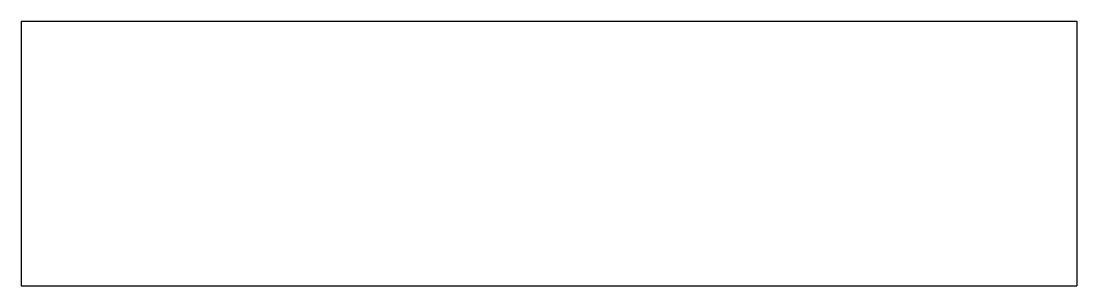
# Model space of a CAD drawing. Header units: millimetres. Extents: x 0 to 638, y 0 to 160.
import ezdxf

# ---------------------------------------------------------------- set-up
doc = ezdxf.new("R2010")
doc.units = ezdxf.units.MM
for name, color, linetype in [('SECTION_Z0p010', 7, 'CONTINUOUS'), ('SECTION_Z1p000', 7, 'CONTINUOUS'), ('SECTION_Z1p990', 7, 'CONTINUOUS')]:
    doc.layers.add(name, color=color, linetype=linetype)

msp = doc.modelspace()

# ---------------------------------------------------------------- linework, layer by layer
at = {"layer": 'SECTION_Z0p010'}
for p, q in [((0, 160, 0.01), (638, 160, 0.01)), ((0, 160, 0.01), (0, 0, 0.01)), ((638, 160, 0.01), (638, 0, 0.01)), ((0, 0, 0.01), (638, 0, 0.01))]:
    msp.add_line(p, q, dxfattribs=at)
at = {"layer": 'SECTION_Z1p000'}
for p, q in [((0, 160, 1), (638, 160, 1)), ((0, 160, 1), (0, 0, 1)), ((638, 160, 1), (638, 0, 1)), ((0, 0, 1), (638, 0, 1))]:
    msp.add_line(p, q, dxfattribs=at)
at = {"layer": 'SECTION_Z1p990'}
for p, q in [((0, 160, 1.99), (638, 160, 1.99)), ((0, 160, 1.99), (0, 0, 1.99)), ((638, 160, 1.99), (638, 0, 1.99)), ((0, 0, 1.99), (638, 0, 1.99))]:
    msp.add_line(p, q, dxfattribs=at)

doc.saveas('drawing.dxf')
